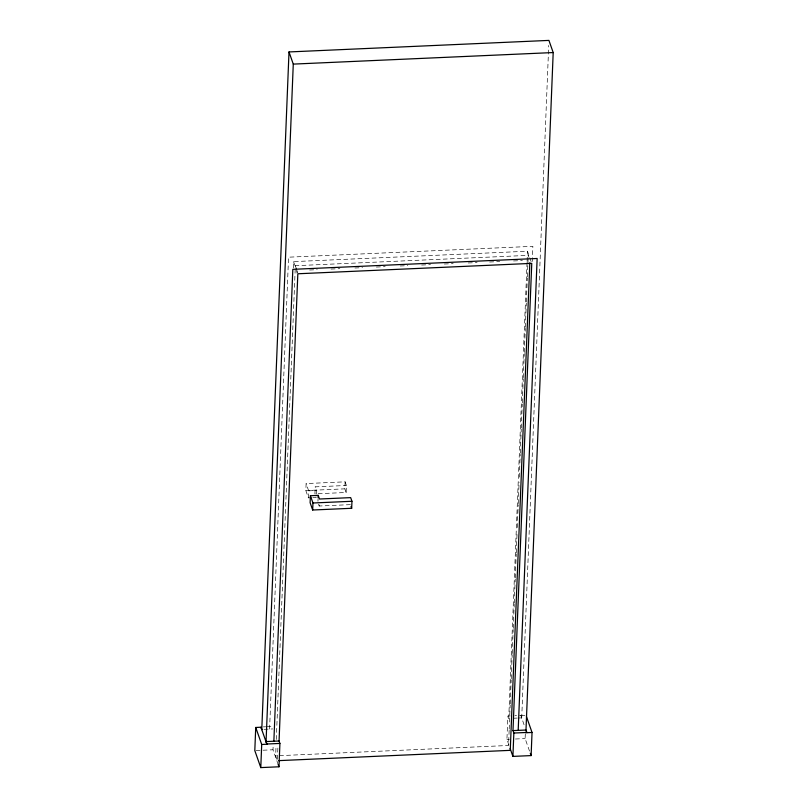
<?xml version="1.0" encoding="UTF-8"?>
<svg xmlns="http://www.w3.org/2000/svg" width="808" height="808" viewBox="0 0 808 808"><rect width="100%" height="100%" fill="white"/><g stroke="black" fill="none" stroke-linecap="round" stroke-linejoin="round"><path stroke-width="0.61" stroke-dasharray="4.04 3.03" d="M269.589 729.079L288.547 257.186L532.876 246.329L532.27 261.428M278.184 764.52L272.993 749.774L273.195 744.865M293.304 267.923L293.556 261.62L527.483 251.227L531.755 263.378M277.871 748.097L277.356 760.692L275.649 755.834L276.053 745.754M276.306 739.451L295.334 265.711L528.23 255.368L528.917 257.308M296.94 273.094L297.041 270.569M311.747 497.708L308.404 497.859L305.838 490.567L306.121 483.558L345.117 481.831L346.39 485.477L346.117 492.486L314.918 493.87L315.201 486.86L346.39 485.477M308.404 497.859L308.686 490.85L306.121 483.558M316.342 494.011L316.484 490.506L315.201 486.86M317.958 501.202L318.059 498.869M350.389 504.636L319.2 506.02L319.291 503.687M346.117 492.486L344.834 488.84L345.117 481.831M508.919 745.057L506.929 739.381L507.868 716.019L510.232 715.918M527.028 262.56L508.717 718.453L507.868 716.019M527.079 261.307L527.483 251.227M509.151 730.361L508.545 745.481L275.649 755.834M509.202 729.109L510.161 705.162M510.212 703.909L511.171 679.962M511.222 678.71L512.191 654.763M512.242 653.51L513.201 629.573M513.252 628.311L514.211 604.374M514.262 603.111L515.221 579.174M515.272 577.912L516.231 553.975M516.282 552.712L517.1 532.553M517.302 527.513L518.211 504.838M518.261 503.576L519.12 482.154M519.322 477.114L520.231 454.439M520.281 453.177L521.251 429.24M521.301 427.977L522.261 404.04M522.311 402.778L523.271 378.841M523.321 377.578L524.281 353.641M524.331 352.379L525.291 328.442M525.341 327.179L526.311 303.242M526.361 301.98L527.321 278.043M527.371 276.78L528.23 255.368M524.038 724.736L520.857 715.444L514.959 715.706M521.705 718.11L548.723 45.44M529.513 751.056L525.119 738.573L525.321 733.704M309.636 270.013L317.19 269.68M331.038 269.064L339.845 268.67M354.954 268.004L362.509 267.66M376.356 267.054L385.163 266.66M400.273 265.984L407.828 265.65M421.675 265.034L430.492 264.64M444.339 264.024L453.147 263.64M468.256 262.964L477.063 262.58M489.658 262.014L499.728 261.57M513.575 260.954L522.382 260.56M305.838 490.567L344.834 488.84M308.686 490.85L316.484 490.506M312.858 497.667L316.201 497.516L315.241 494.779M263.297 726.887L265.66 726.786M266.842 726.735L272.75 726.473M520.857 715.676L525.008 715.494M264.014 729.331L272.71 728.937M513.918 718.221L517.261 718.07M518.372 718.029L521.715 717.878L520.857 715.444M256.015 750.531L272.993 749.774M506.929 739.381L509.353 739.28M515.413 739.007L525.119 738.573M295.334 265.711L296.708 269.599M293.556 261.62L296.273 269.357M296.657 270.458L297.435 272.67M318.554 504.202L319.2 506.02"/><path stroke-width="1.21" d="M255.732 727.463L261.711 744.471L266.913 744.239L260.923 727.23L255.732 727.463L254.803 750.592L260.782 767.6L278.982 766.792L279.911 743.431L279.063 740.997L297.829 273.771L531.755 263.378L512.989 730.604L513.848 733.038L512.908 756.399L531.109 755.591L532.038 732.462L526.452 716.585M260.923 727.23L261.792 729.422M261.782 729.654L289.001 51.944L548.925 40.4L553.197 52.55L525.978 730.26L526.836 732.694L532.038 732.462M260.782 767.6L261.711 744.471M266.054 741.815L293.274 64.105L289.001 51.944M266.913 744.239L266.064 741.572L279.063 740.997M273.861 741.229L292.819 269.337L537.148 258.479L518.191 730.371M310.393 495.718L310.12 502.717L312.676 510.01L351.672 508.283L351.955 501.273L350.672 497.627L319.473 499.011L318.19 495.365L310.393 495.718L312.959 503L312.676 510.01M318.099 497.708L318.19 495.365M529.836 262.741L510.252 750.349L278.619 760.641M526.836 732.694L525.988 730.028L512.989 730.604M293.274 64.105L553.197 52.55M312.959 503L351.955 501.273M266.923 744.006L279.911 743.431M513.848 733.038L526.846 732.462M530.311 753.319L531.109 755.591M510.121 748.46L512.908 756.399M351.026 506.454L351.672 508.283M278.184 764.52L278.982 766.792"/></g></svg>
